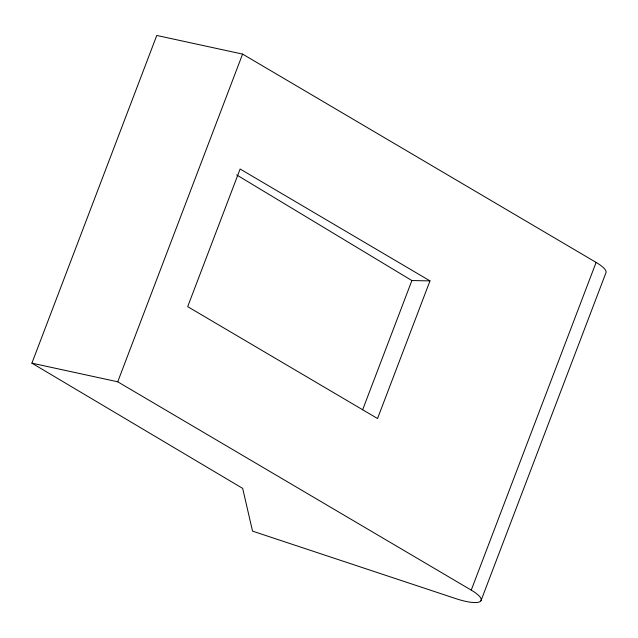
<?xml version="1.0" encoding="UTF-8"?>
<svg xmlns="http://www.w3.org/2000/svg" width="638" height="638" viewBox="0 0 638 638"><rect width="100%" height="100%" fill="white"/><g stroke="black" fill="none" stroke-linecap="round" stroke-linejoin="round"><path stroke-width="0.96" d="M31.9 363.166L117.727 381.795L471.243 590.118A29.013 7.393 20.9 0 1 479.975 601.666A29.013 7.393 20.9 0 1 455.979 598.667L252.536 531.127L242.671 488.389L31.9 363.166L156.773 35.465L242.592 54.094L596.115 262.409A29.013 7.393 20.9 0 1 605.853 273.016L480.988 600.725M117.727 381.795L242.592 54.094M362.631 409.819L411.885 280.553L429.988 280.887L377.544 418.528L187.684 306.647L240.127 169.014L429.988 280.887M471.243 590.118L596.115 262.409M236.65 174.908L411.885 280.553"/></g></svg>
